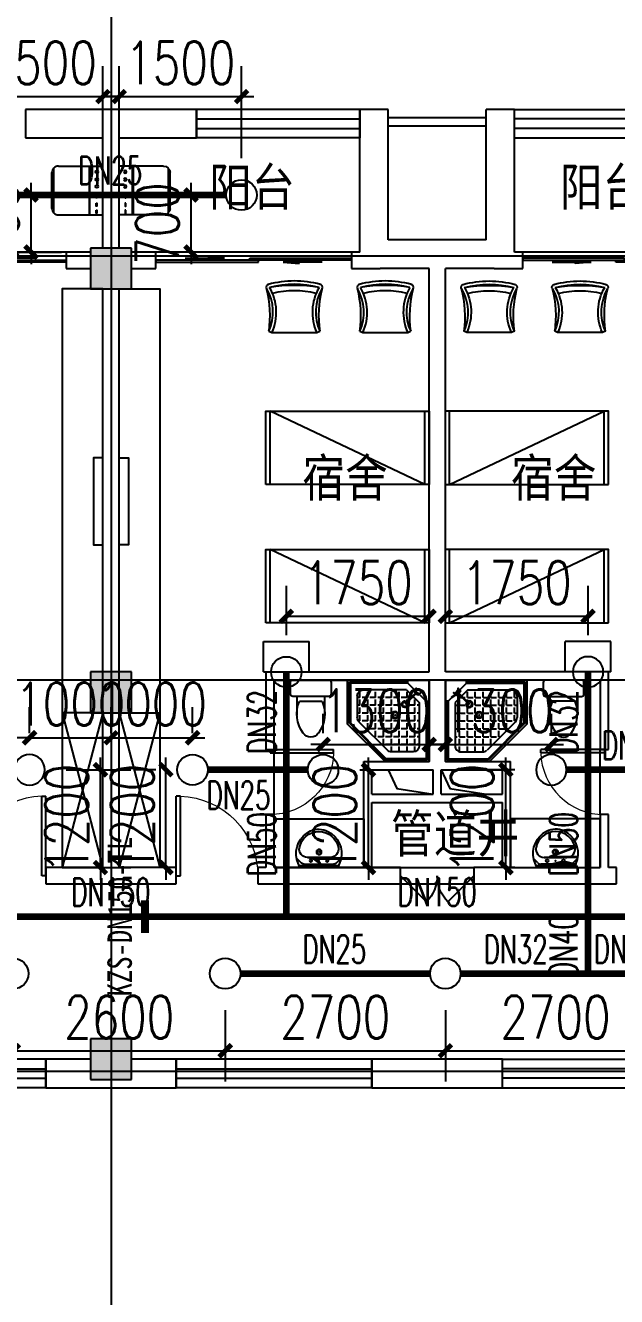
# Model space of a CAD drawing. Extents: x 0 to 2838408, y -923048 to 203859.
# Drawn here: x 2704213 to 2711463, y -623303 to -607711 of the extents above; entities that cross this region are included whole.
import ezdxf
from ezdxf.enums import TextEntityAlignment as Align

# ---------------------------------------------------------------- set-up
doc = ezdxf.new("R2010")
doc.units = 0
doc.header["$LTSCALE"] = 1000
for name, color, linetype in [('A-Fixt', 81, 'Continuous'), ('CLAYER', 7, 'Continuous'), ('COLUMN', 9, 'Continuous'), ('DIM_喷淋', 3, 'Continuous'), ('DOOR_FIRE', 4, 'Continuous'), ('DOTE', 8, 'Continuous'), ('E2-栏杆', 92, 'Continuous'), ('EQUIP_喷头', 7, 'Continuous'), ('PIPE-喷淋', 6, 'Continuous'), ('PUB_HATCH', 8, 'Continuous'), ('PUB_TEXT', 7, 'Continuous'), ('TEXT_喷淋', 7, 'Continuous'), ('TWT_DIM', 3, 'Continuous'), ('WALL', 9, 'Continuous'), ('WINDOW', 4, 'Continuous'), ('XREF', 8, 'Continuous'), ('抗震支吊架', 2, 'Continuous'), ('洁具', 213, 'Continuous'), ('配景', 3, 'Continuous')]:
    doc.layers.add(name, color=color, linetype=linetype)
doc.styles.add('_TCH_DIM_T3', font='SIMPLEX', dxfattribs={"width": 0.75, "bigfont": 'HZTXT'})
doc.styles.add('_TWT_PIPEDN', font='SIMPLEX', dxfattribs={"width": 0.8, "height": 2.3, "bigfont": 'HZTXT'})
doc.styles.add('kzcad', font='', dxfattribs={"width": 0.8})
doc.styles.get("Standard").update_dxf_attribs({"font": 'geniso.shx', "bigfont": 'hztxt.shx'})
doc.styles.get('kzcad').set_extended_font_data('SimSun')
doc.dimstyles.new('_TWT_ARCH&&150', dxfattribs={"dimtxt": 525, "dimasz": 150, "dimexe": 375, "dimexo": 450, "dimgap": 150, "dimtad": 1, "dimdec": 0, "dimzin": 0, "dimdsep": 46, "dimtxsty": '_TCH_DIM_T3', "dimblk": 'ARCHTICK', "dimcen": 0.09, "dimclrt": 7, "dimazin": 2, "dimtfac": 1, "dimtdec": 0, "dimtix": 1, "dimtmove": 2, "dimatfit": 3, "dimfxl": 1, "dimtolj": 1, "dimtzin": 0, "dimarcsym": 0})

# ---------------------------------------------------------------- blocks, each defined once
blk = doc.blocks.new('1F平面-CAD导入_dwg_Drawing4_t3_dwg_$plan$00001613-474159-1F-927810-1F')
at = {"layer": '洁具'}
for p, q in [((-200, 170), (-430, 170)), ((-30, 250), (-170, 250)), ((-260, -140), (-260, 140)), ((-200, -170), (-200, -220)), ((-170, -250), (-30, -250))]:
    blk.add_line(p, q, dxfattribs=at)
for points in [[(-200, 220), (-200, 170), (-200, -170), (-430, -170)], [(0, -220), (0, 220)]]:
    blk.add_lwpolyline(points, dxfattribs=at)
for centre, radius, start, end in [((-413, -227), 398, 67.4505, 126.6381), ((-170, 220), 30, 90, 180), ((-30, 220), 30, 0, 90), ((-590, 0), 110, 123.4509, 236.5491), ((-413, 227), 398, 233.3619, 292.5495), ((-170, -220), 30, 180, 270), ((-30, -220), 30, 270, 0)]:
    blk.add_arc(centre, radius, start, end, dxfattribs=at)
blk = doc.blocks.new('$lvtry$00000169')
at = {"color": 0}
for p, q in [((259, -36), (259, 0)), ((259, -36), (36, -259)), ((276, -120), (120, -276)), ((144, -151), (291, -298)), ((151, -144), (298, -291)), ((259, -24), (976, -24)), ((259, -36), (964, -36)), ((270, -213), (270, -143)), ((276, -120), (808, -120)), ((366, -213), (366, -143)), ((462, -213), (462, -143)), ((558, -213), (558, -143)), ((655, -213), (655, -143)), ((751, -213), (751, -143)), ((847, -213), (847, -143)), ((964, -36), (976, -24)), ((964, -36), (964, -525)), ((976, -24), (976, -530)), ((36, -259), (0, -259)), ((24, -259), (24, -976)), ((36, -259), (36, -964)), ((120, -276), (120, -808)), ((120, -309), (147, -309)), ((173, -309), (173, -239)), ((173, -309), (243, -309)), ((183, -213), (205, -213)), ((220, -213), (243, -213)), ((270, -213), (340, -213)), ((270, -263), (270, -239)), ((334, -309), (340, -309)), ((366, -213), (436, -213)), ((366, -309), (366, -239)), ((366, -309), (436, -309)), ((462, -213), (532, -213)), ((462, -309), (462, -239)), ((462, -309), (532, -309)), ((558, -213), (628, -213)), ((558, -309), (558, -239)), ((558, -309), (628, -309)), ((655, -213), (725, -213)), ((655, -309), (655, -239)), ((655, -309), (725, -309)), ((751, -213), (821, -213)), ((751, -309), (751, -239)), ((751, -309), (821, -309)), ((847, -213), (880, -213)), ((847, -309), (847, -239)), ((847, -309), (880, -309)), ((880, -192), (880, -460)), ((120, -405), (147, -405)), ((173, -405), (173, -335)), ((173, -405), (243, -405)), ((173, -501), (173, -431)), ((270, -405), (270, -335)), ((270, -405), (340, -405)), ((270, -501), (270, -431)), ((366, -405), (366, -335)), ((366, -405), (379, -405)), ((366, -501), (366, -431)), ((462, -405), (462, -335)), ((462, -405), (532, -405)), ((462, -501), (462, -431)), ((558, -405), (558, -335)), ((558, -405), (628, -405)), ((558, -501), (558, -431)), ((655, -405), (655, -335)), ((655, -405), (725, -405)), ((655, -501), (655, -431)), ((751, -405), (751, -335)), ((751, -405), (821, -405)), ((751, -501), (751, -431)), ((847, -405), (847, -335)), ((847, -405), (880, -405)), ((847, -501), (847, -431)), ((120, -501), (147, -501)), ((120, -598), (147, -598)), ((173, -501), (243, -501)), ((173, -598), (173, -528)), ((173, -598), (243, -598)), ((270, -501), (340, -501)), ((270, -598), (270, -528)), ((270, -598), (340, -598)), ((366, -501), (436, -501)), ((366, -598), (366, -528)), ((366, -598), (436, -598)), ((462, -501), (532, -501)), ((462, -598), (462, -528)), ((462, -598), (532, -598)), ((859, -511), (511, -859)), ((964, -525), (525, -964)), ((976, -530), (530, -976)), ((558, -501), (628, -501)), ((558, -598), (558, -528)), ((558, -598), (628, -598)), ((655, -501), (725, -501)), ((655, -598), (655, -528)), ((655, -598), (725, -598)), ((751, -501), (821, -501)), ((751, -598), (751, -528)), ((751, -598), (773, -598)), ((847, -501), (867, -501)), ((964, -525), (976, -530)), ((120, -694), (147, -694)), ((173, -694), (173, -624)), ((173, -694), (243, -694)), ((173, -790), (173, -720)), ((270, -694), (270, -624)), ((270, -694), (340, -694)), ((270, -790), (270, -720)), ((366, -694), (366, -624)), ((366, -694), (436, -694)), ((366, -790), (366, -720)), ((462, -694), (462, -624)), ((462, -694), (532, -694)), ((462, -790), (462, -720)), ((558, -694), (558, -624)), ((558, -694), (628, -694)), ((558, -790), (558, -720)), ((655, -694), (655, -624)), ((655, -694), (676, -694)), ((120, -790), (147, -790)), ((173, -790), (243, -790)), ((173, -878), (173, -816)), ((192, -880), (460, -880)), ((270, -790), (340, -790)), ((270, -880), (270, -816)), ((366, -790), (436, -790)), ((366, -880), (366, -816)), ((462, -790), (532, -790)), ((462, -880), (462, -816)), ((558, -790), (580, -790)), ((36, -964), (24, -976)), ((24, -976), (530, -976)), ((36, -964), (525, -964)), ((525, -964), (530, -976))]:
    blk.add_line(p, q, dxfattribs=at)
blk.add_lwpolyline([(0, 0), (0, -1000), (540, -1000), (1000, -540), (1000, 0)], close=True)
for points in [[(0, 0), (0, -1000)], [(0, 0), (1000, 0)], [(1000, 0), (1000, -540)], [(190, -136), (178, -148), (162, -132), (174, -121)], [(136, -190), (148, -178), (132, -162), (121, -174)], [(1000, -540), (540, -1000)], [(0, -1000), (540, -1000)]]:
    blk.add_lwpolyline(points, close=True, dxfattribs=at)
for radius in [43.8, 31.1]:
    blk.add_circle((416, -428), radius, dxfattribs=at)
for centre, radius, start, end in [((808, -192), 72, 0, 90), ((296, -296), 40.6, 142.583, 128.4197), ((296, -296), 28.6, 145.828, 125.6599), ((808, -460), 72, 315, 0), ((192, -808), 72, 180, 270), ((460, -808), 72, 270, 315)]:
    blk.add_arc(centre, radius, start, end, dxfattribs=at)
for p in [(103, -156, 0), (156, -102, 0), (416, -428, 0)]:
    blk.add_point(p, dxfattribs=at)
blk = doc.blocks.new('$lvtry$00000178')
at = {"color": 0}
for p, q in [((-238, 0), (238, 0)), ((-214, -36), (-272, -91)), ((-180, -23), (180, -23)), ((-142, -105), (140, -105)), ((140, -105), (-142, -105)), ((216, -37), (268, -91))]:
    blk.add_line(p, q, dxfattribs=at)
blk.add_lwpolyline([(-104, -430, 0.224698), (110, -425, 0.348046), (269, -79), (239, 0), (-241, 0), (-271, -79, 0.356844)], format="xyb", close=True, dxfattribs=at)
for centre, radius in [((-100, -65), 16.3), ((1, -172), 31.6), ((100, -65), 16.3)]:
    blk.add_circle(centre, radius, dxfattribs=at)
at = {"color": 0, "lineweight": 13}
blk.add_circle((1, -172), 23, dxfattribs=at)
at = {"color": 0}
for centre, radius, start, end in [((-142, -205), 100, 90, 190.5602), ((-180, -73), 50, 90, 133.181), ((140, -205), 100, 349.4398, 90), ((180, -73), 50, 44.5607, 90), ((-1, -179), 243, 190.5602, 349.4398)]:
    blk.add_arc(centre, radius, start, end, dxfattribs=at)
for p in [(0, -65), (1, -172)]:
    blk.add_point(p, dxfattribs=at)
blk = doc.blocks.new('A$C70365C93')
at = {"layer": '洁具'}
blk.add_lwpolyline([(-1900, 2300), (-1900, 1700), (-800, 1700), (-800, 2300)], close=True, dxfattribs=at)
blk.add_blockref('$lvtry$00000178', (-1350, 2280), dxfattribs=at)
at = {"layer": '洁具', "rotation": 180}
blk.add_blockref('$lvtry$00000169', (0, 0), dxfattribs=at)
at = {"layer": '洁具', "extrusion": (0, 0, -1), "xscale": -1, "zscale": -1, "rotation": 90}
blk.add_blockref('1F平面-CAD导入_dwg_Drawing4_t3_dwg_$plan$00001613-474159-1F-927810-1F', (1450, 0), dxfattribs=at)
blk = doc.blocks.new('单人床')
at = {"layer": 'A-Fixt'}
for p, q in [((47774, 13973), (48674, 13973)), ((47774, 12073), (48674, 13973)), ((47774, 12073), (48674, 12073))]:
    blk.add_line(p, q, dxfattribs=at)
blk.add_lwpolyline([(47774, 14023), (48674, 14023), (48674, 12023), (47774, 12023), (47774, 14023)], dxfattribs=at)
blk = doc.blocks.new('CH_AP01')
for p, q in [((-311, 17), (-275, 0)), ((-275, 0), (275, 0)), ((275, 0), (311, 17))]:
    blk.add_line(p, q)
for centre, radius, start, end in [((0, -579), 1213, 74.7104, 105.2896), ((-307, 555), 37.8, 100.1859, 202.8359), ((-1658, 202), 1360, 352.1659, 14.4283), ((-824, 250), 563, 335.5038, 31.0903), ((0, -579), 1173, 75.0287, 104.9713), ((0, -1278), 1857, 80.611, 99.389), ((-824, 250), 603, 335.5038, 30.2691), ((0, -579), 1093, 75.8767, 104.1233), ((824, 250), 603, 149.7309, 204.4962), ((824, 250), 563, 148.9097, 204.4962), ((1658, 202), 1360, 165.5717, 187.8341), ((307, 555), 37.8, 337.1641, 79.8141)]:
    blk.add_arc(centre, radius, start, end)
blk = doc.blocks.new('A$C61295E98')
at = {"color": 3}
for p, q in [((544, 598), (0, 598)), ((0, 598), (0, 0)), ((161, 598), (161, 0)), ((170, 0), (170, 598)), ((603, 572), (603, 26)), ((624, 518), (624, 80)), ((544, 0), (0, 0))]:
    blk.add_line(p, q, dxfattribs=at)
for points in [[(82, 540), (75, 540), (75, 577), (82, 577)], [(82, 453), (75, 453), (75, 490), (82, 490)], [(82, 353), (75, 353), (75, 389), (82, 389)]]:
    blk.add_lwpolyline(points, close=True, dxfattribs=at)
for centre in [(74, 250), (74, 164), (74, 71)]:
    blk.add_circle(centre, 15.7, dxfattribs=at)
for centre, start, end in [((544, 518), 360, 90), ((544, 80), 270, 0)]:
    blk.add_arc(centre, 80, start, end, dxfattribs=at)
blk = doc.blocks.new('宿舍')
at = {"layer": 'A-Fixt'}
for p, q in [((47854, 13802), (48354, 15702)), ((48354, 13802), (47854, 15702)), ((47854, 13802), (48354, 13802))]:
    blk.add_line(p, q, dxfattribs=at)
for points in [[(47854, 8602), (48354, 8602), (48354, 15702), (47854, 15702)], [(47854, 10676), (47970, 10676), (47970, 11743), (47854, 11743)]]:
    blk.add_lwpolyline(points, close=True, dxfattribs=at)
at = {"xscale": -1, "rotation": 90}
for p in [(63677, 60475), (63677, 58775)]:
    blk.add_blockref('单人床', p, dxfattribs=at)
at = {"layer": 'A-Fixt', "xscale": -1, "rotation": 180}
for p in [(50002, 9140), (51117, 9140)]:
    blk.add_blockref('CH_AP01', p, dxfattribs=at)
at = {"layer": '配景', "color": 252}
blk.add_blockref('A$C61295E98', (47854, 7097), dxfattribs=at)
blk = doc.blocks.new('$WINLIB2D$00000001')
at = {"color": 0}
for points in [[(-0.5, 0.5), (-0.5, -0.5)], [(-0.5, 0.5), (0.5, 0.5)], [(0.5, -0.5), (0.5, 0.5)], [(0.5, 0.1667), (-0.5, 0.1667)], [(0.5, -0.1667), (-0.5, -0.1667)], [(-0.5, -0.5), (0.5, -0.5)]]:
    blk.add_lwpolyline(points, dxfattribs=at)
blk = doc.blocks.new('$DorLib2D$00000131')
at = {"color": 0, "linetype": 'Continuous'}
for p, q in [((0.15, 0.125), (0.2319, 0.1973)), ((0.2319, 0.1973), (0.2319, 0.125)), ((-0.5, 0.125), (-0.5, 0)), ((0.0192, 0.125), (-0.5, 0.125)), ((0.0192, 0), (0.0192, 0.125)), ((0.35, 0.125), (0.15, 0.125)), ((-0.5, 0), (0.0192, 0)), ((-0.024, 0), (0.5, 0)), ((-0.024, -0.125), (-0.024, 0)), ((0.5, 0), (0.5, -0.125)), ((-0.35, -0.125), (-0.15, -0.125)), ((-0.2319, -0.1973), (-0.2319, -0.125)), ((-0.15, -0.125), (-0.2319, -0.1973)), ((0.5, -0.125), (-0.024, -0.125))]:
    blk.add_line(p, q, dxfattribs=at)
blk = doc.blocks.new('$DorLib2D$00000116')
at = {"color": 0}
for p, q in [((-0.5, 0), (-0.146, 0.354)), ((0.5, 0), (0.146, 0.354))]:
    blk.add_line(p, q, dxfattribs=at)
for centre, start, end in [((-0.5, 0), 0, 45), ((0.5, 0), 135, 180)]:
    blk.add_arc(centre, 0.5, start, end, dxfattribs=at)
blk = doc.blocks.new('$DorLib2D$00000001')
for p, q in [((0.45, 0.975), (0.5, 0.975)), ((0.45, 0), (0.45, 0.975)), ((0.5, 0), (0.5, 0.975)), ((0.5, 0), (0.45, 0))]:
    blk.add_line(p, q)
at = {"lineweight": 13}
blk.add_arc((0.475, 0), 0.975, 91.4693, 180, dxfattribs=at)
blk = doc.blocks.new('4F1')
at = {"layer": 'PUB_HATCH'}
for points in [[(2369466.7, -610441.3), (2368966.7, -610441.3), (2368966.7, -610941.3), (2369466.7, -610941.3)], [(2369466.7, -615641.3), (2368966.7, -615641.3), (2368966.7, -616141.3), (2369466.7, -616141.3)], [(2369466.7, -620141.3), (2368966.7, -620141.3), (2368966.7, -620641.3), (2369466.7, -620641.3)]]:
    blk.add_hatch(color=256, dxfattribs=at).paths.add_polyline_path(points)
for points in [[(2372616.7, -616841.3), (2372720.3, -617071.5), (2373166.7, -617141.3)], [(2373266.7, -616841.3), (2373370.3, -617071.5), (2373816.7, -617141.3)]]:
    blk.add_lwpolyline(points)
at = {"layer": 'COLUMN'}
for p, q in [((2369466.7, -610441.3), (2368966.7, -610441.3)), ((2368966.7, -610441.3), (2368966.7, -610941.3)), ((2369466.7, -610941.3), (2369466.7, -610441.3)), ((2368966.7, -610941.3), (2369466.7, -610941.3)), ((2369466.7, -615641.3), (2368966.7, -615641.3)), ((2368966.7, -615641.3), (2368966.7, -616141.3)), ((2369466.7, -616141.3), (2369466.7, -615641.3)), ((2368966.7, -616141.3), (2369466.7, -616141.3)), ((2369466.7, -620141.3), (2368966.7, -620141.3)), ((2368966.7, -620141.3), (2368966.7, -620641.3)), ((2369466.7, -620641.3), (2369466.7, -620141.3)), ((2368966.7, -620641.3), (2369466.7, -620641.3))]:
    blk.add_line(p, q, dxfattribs=at)
at = {"layer": 'DOOR_FIRE'}
for p, q in [((2372766.7, -618041.3), (2373666.7, -618041.3)), ((2372766.7, -618241.3), (2373666.7, -618241.3))]:
    blk.add_line(p, q, dxfattribs=at)
at = {"layer": 'DOTE'}
for p, q in [((2369216.7, -606941.3), (2369216.7, -690141.3)), ((2453916.7, -610541.3), (2343216.7, -610541.3)), ((2453916.7, -610541.3), (2343216.7, -610541.3)), ((2453916.7, -615741.3), (2343216.7, -615741.3)), ((2453916.7, -620541.3), (2343216.7, -620541.3))]:
    blk.add_line(p, q, dxfattribs=at)
at = {"layer": 'E2-栏杆'}
for points in [[(2372616.7, -608841.3), (2373816.7, -608841.3)], [(2372616.7, -608941.3), (2373816.7, -608941.3)]]:
    blk.add_lwpolyline(points, dxfattribs=at)
at = {"layer": 'WALL'}
for p, q in [((2369216.7, -608741.3), (2368166.7, -608741.3)), ((2368166.7, -608741.3), (2368166.7, -609091.3)), ((2370266.7, -608741.3), (2369216.7, -608741.3)), ((2370266.7, -609091.3), (2370266.7, -608741.3)), ((2372616.7, -608741.3), (2372266.7, -608741.3)), ((2372266.7, -608741.3), (2372266.7, -609091.3)), ((2372616.7, -610341.3), (2372616.7, -608741.3)), ((2374166.7, -608741.3), (2373816.7, -608741.3)), ((2373816.7, -610341.3), (2373816.7, -608741.3)), ((2374166.7, -609091.3), (2374166.7, -608741.3)), ((2368166.7, -609091.3), (2369116.7, -609091.3)), ((2369116.7, -610441.3), (2369116.7, -609091.3)), ((2369316.7, -609091.3), (2370266.7, -609091.3)), ((2369316.7, -610441.3), (2369316.7, -609091.3)), ((2372266.7, -610491.3), (2372266.7, -609091.3)), ((2374166.7, -610491.3), (2374166.7, -609091.3)), ((2373216.7, -610341.3), (2372616.7, -610341.3)), ((2373816.7, -610341.3), (2373216.7, -610341.3)), ((2368966.7, -610491.3), (2368666.7, -610491.3)), ((2368666.7, -610491.3), (2368666.7, -610691.3)), ((2369766.7, -610491.3), (2369466.7, -610491.3)), ((2369766.7, -610691.3), (2369766.7, -610491.3)), ((2372266.7, -610491.3), (2372166.7, -610491.3)), ((2372166.7, -610491.3), (2372166.7, -610691.3)), ((2374266.7, -610491.3), (2374166.7, -610491.3)), ((2374266.7, -610691.3), (2374266.7, -610491.3)), ((2368666.7, -610691.3), (2368966.7, -610691.3)), ((2369466.7, -610691.3), (2369766.7, -610691.3)), ((2372166.7, -610691.3), (2372516.7, -610691.3)), ((2373116.7, -610691.3), (2372516.7, -610691.3)), ((2373116.7, -615641.3), (2373116.7, -610691.3)), ((2373916.7, -610691.3), (2373316.7, -610691.3)), ((2373316.7, -615641.3), (2373316.7, -610691.3)), ((2373916.7, -610691.3), (2374266.7, -610691.3)), ((2369116.7, -615641.3), (2369116.7, -610941.3)), ((2369316.7, -615641.3), (2369316.7, -610941.3)), ((2371116.7, -615641.3), (2373116.7, -615641.3)), ((2371116.7, -615641.3), (2371116.7, -616591.3)), ((2375316.7, -615641.3), (2373316.7, -615641.3)), ((2375316.7, -616591.3), (2375316.7, -615641.3)), ((2371216.7, -615741.3), (2373116.7, -615741.3)), ((2371216.7, -616591.3), (2371216.7, -615741.3)), ((2373116.7, -616741.3), (2373116.7, -615741.3)), ((2373316.7, -616741.3), (2373316.7, -615741.3)), ((2375216.7, -615741.3), (2373316.7, -615741.3)), ((2375216.7, -615741.3), (2375216.7, -616591.3)), ((2369116.7, -618041.3), (2369116.7, -616141.3)), ((2369316.7, -618041.3), (2369316.7, -616141.3)), ((2371116.7, -616591.3), (2371216.7, -616591.3)), ((2375216.7, -616591.3), (2375316.7, -616591.3)), ((2372316.7, -616741.3), (2373116.7, -616741.3)), ((2372316.7, -617241.3), (2372316.7, -616741.3)), ((2373316.7, -616741.3), (2374116.7, -616741.3)), ((2374116.7, -617241.3), (2374116.7, -616741.3)), ((2372416.7, -616841.3), (2373166.7, -616841.3)), ((2372416.7, -617141.3), (2372416.7, -616841.3)), ((2373166.7, -617141.3), (2373166.7, -616841.3)), ((2373266.7, -616841.3), (2374016.7, -616841.3)), ((2373266.7, -617141.3), (2373266.7, -616841.3)), ((2374016.7, -617141.3), (2374016.7, -616841.3)), ((2372316.7, -618041.3), (2372316.7, -617241.3)), ((2372416.7, -617141.3), (2373166.7, -617141.3)), ((2372416.7, -617241.3), (2373216.7, -617241.3)), ((2372416.7, -618041.3), (2372416.7, -617241.3)), ((2373216.7, -617241.3), (2374016.7, -617241.3)), ((2373266.7, -617141.3), (2374016.7, -617141.3)), ((2374016.7, -618041.3), (2374016.7, -617241.3)), ((2374116.7, -618041.3), (2374116.7, -617241.3)), ((2371216.7, -617391.3), (2371116.7, -617391.3)), ((2371116.7, -617391.3), (2371116.7, -618041.3)), ((2371216.7, -618041.3), (2371216.7, -617391.3)), ((2375316.7, -617391.3), (2375216.7, -617391.3)), ((2375216.7, -617391.3), (2375216.7, -618041.3)), ((2375316.7, -618041.3), (2375316.7, -617391.3)), ((2369116.7, -618041.3), (2368416.7, -618041.3)), ((2368416.7, -618041.3), (2368416.7, -618241.3)), ((2370016.7, -618041.3), (2369316.7, -618041.3)), ((2370016.7, -618241.3), (2370016.7, -618041.3)), ((2371116.7, -618041.3), (2371016.7, -618041.3)), ((2371016.7, -618041.3), (2371016.7, -618241.3)), ((2371216.7, -618041.3), (2372316.7, -618041.3)), ((2372766.7, -618041.3), (2372416.7, -618041.3)), ((2372766.7, -618241.3), (2372766.7, -618041.3)), ((2374016.7, -618041.3), (2373666.7, -618041.3)), ((2373666.7, -618041.3), (2373666.7, -618241.3)), ((2374116.7, -618041.3), (2375216.7, -618041.3)), ((2375416.7, -618041.3), (2375316.7, -618041.3)), ((2375416.7, -618241.3), (2375416.7, -618041.3)), ((2368416.7, -618241.3), (2369216.7, -618241.3)), ((2369216.7, -618241.3), (2370016.7, -618241.3)), ((2371016.7, -618241.3), (2371116.7, -618241.3)), ((2371116.7, -618241.3), (2372316.7, -618241.3)), ((2372316.7, -618241.3), (2372766.7, -618241.3)), ((2373666.7, -618241.3), (2374116.7, -618241.3)), ((2374116.7, -618241.3), (2375316.7, -618241.3)), ((2375316.7, -618241.3), (2375416.7, -618241.3)), ((2368966.7, -620391.3), (2368416.7, -620391.3)), ((2368416.7, -620391.3), (2368416.7, -620741.3)), ((2370016.7, -620391.3), (2369466.7, -620391.3)), ((2370016.7, -620741.3), (2370016.7, -620391.3)), ((2374016.7, -620391.3), (2372416.7, -620391.3)), ((2372416.7, -620391.3), (2372416.7, -620741.3)), ((2374016.7, -620741.3), (2374016.7, -620391.3)), ((2368416.7, -620741.3), (2369216.7, -620741.3)), ((2369216.7, -620741.3), (2370016.7, -620741.3)), ((2372416.7, -620741.3), (2374016.7, -620741.3))]:
    blk.add_line(p, q, dxfattribs=at)
at = {"layer": 'WINDOW'}
for p, q in [((2368666.7, -610491.3), (2366266.7, -610491.3)), ((2372166.7, -610491.3), (2369766.7, -610491.3)), ((2376666.7, -610491.3), (2374266.7, -610491.3)), ((2371216.7, -617391.3), (2371216.7, -616591.3)), ((2375216.7, -617391.3), (2375216.7, -616591.3))]:
    blk.add_line(p, q, dxfattribs=at)
at = {"rotation": 180}
for name, p in [('宿舍', (2416970.6, -602339.6)), ('宿舍', (2424970.6, -602339.6)), ('A$C70365C93', (2373316.7, -615741.3))]:
    blk.add_blockref(name, p, dxfattribs=at)
at = {"xscale": -1, "rotation": 180}
for name, p in [('宿舍', (2321462.9, -602339.6)), ('A$C70365C93', (2373116.7, -615741.3))]:
    blk.add_blockref(name, p, dxfattribs=at)
at = {"layer": 'DOOR_FIRE', "xscale": 900, "yscale": -900, "zscale": 200}
blk.add_blockref('$DorLib2D$00000116', (2373216.7, -618141.3), dxfattribs=at)
at = {"layer": 'WINDOW'}
for name, p, xscale, yscale, zscale, rotation in [('$WINLIB2D$00000001', (2371266.7, -608916.3), 2000, 350, 2000, 180.000000000002), ('$WINLIB2D$00000001', (2375166.7, -608916.3), -2000, 350, -2000, 180), ('$DorLib2D$00000131', (2367466.7, -610591.3), -2400, -200, -2400, 180), ('$DorLib2D$00000131', (2370966.7, -610591.3), 2400, -200, 2400, 180), ('$DorLib2D$00000131', (2375466.7, -610591.3), -2400, -200, -2400, 180), ('$DorLib2D$00000001', (2371166.7, -616991.3), 800, -800, 800, 90), ('$DorLib2D$00000001', (2375266.7, -616991.3), 800, 800, 800, 90), ('$WINLIB2D$00000001', (2367216.7, -620566.3), -2400, -350, -2400, 359.999999999981), ('$WINLIB2D$00000001', (2371216.7, -620566.3), -2400, -350, -2400, 359.999999999962)]:
    blk.add_blockref(name, p, dxfattribs=dict(at, xscale=xscale, yscale=yscale, zscale=zscale, rotation=rotation))
for name, p, xscale, yscale, zscale in [('$DorLib2D$00000001', (2367916.7, -618141.3), 1000, 1000, 1000), ('$DorLib2D$00000001', (2370516.7, -618141.3), -1000, 1000, -1000), ('$WINLIB2D$00000001', (2375216.7, -620566.3), 2400, -350, 2400)]:
    blk.add_blockref(name, p, dxfattribs=dict(at, xscale=xscale, yscale=yscale, zscale=zscale))
at = {"layer": 'CLAYER'}
blk.add_text('管道井', height=525, dxfattribs=at).set_placement((2372649.1, -617904.3))
at = {"layer": 'PUB_TEXT'}
for s, p in [('阳台', (2370420, -609973.2)), ('阳台', (2374720.7, -609973.2)), ('宿舍', (2371562.1, -613541)), ('宿舍', (2374120.8, -613541))]:
    blk.add_text(s, height=525, dxfattribs=at).set_placement(p)
blk = doc.blocks.new('_ArchTick')
at = {"color": 0, "linetype": 'ByBlock', "const_width": 0.4}
blk.add_lwpolyline([(-0.5, -0.5), (0.5, 0.5)], dxfattribs=at)
blk = doc.blocks.new('*D2908')
at = {"layer": 'Defpoints', "color": 0, "linetype": 'ByBlock', "transparency": 16777216}
for p in [(2706863, -608584), (2705363, -609791), (2706863, -609791)]:
    blk.add_point(p, dxfattribs=at)
at = {"layer": 'TWT_DIM', "color": 0, "linetype": 'ByBlock', "lineweight": -2, "transparency": 16777216}
for p, q in [((2705363, -609341), (2705363, -608209)), ((2706863, -609341), (2706863, -608209)), ((2705363, -608584), (2705213, -608584)), ((2705363, -608584), (2706863, -608584)), ((2706863, -608584), (2707013, -608584))]:
    blk.add_line(p, q, dxfattribs=at)
at = {"layer": 'TWT_DIM', "color": 0, "linetype": 'ByBlock', "lineweight": -2, "transparency": 16777216, "xscale": 150, "yscale": 150, "zscale": 150}
blk.add_blockref('_ArchTick', (2705363, -608584), dxfattribs=at)
at = {"layer": 'TWT_DIM', "color": 0, "linetype": 'ByBlock', "lineweight": -2, "transparency": 16777216, "xscale": 150, "yscale": 150, "zscale": 150, "rotation": 180}
blk.add_blockref('_ArchTick', (2706863, -608584), dxfattribs=at)
at = {"layer": 'TWT_DIM', "color": 7, "linetype": 'ByBlock', "transparency": 16777216, "insert": (2706113, -608171), "char_height": 525, "attachment_point": 5, "style": '_TCH_DIM_T3'}
blk.add_mtext('\\A1;1500', dxfattribs=at)
blk = doc.blocks.new('*D2909')
at = {"layer": 'Defpoints', "color": 0, "linetype": 'ByBlock', "transparency": 16777216}
for p in [(2706244, -609791), (2706863, -609791), (2706863, -610491)]:
    blk.add_point(p, dxfattribs=at)
at = {"layer": 'TWT_DIM', "color": 0, "linetype": 'ByBlock', "lineweight": -2, "transparency": 16777216}
for p, q in [((2706413, -609791), (2705869, -609791)), ((2706244, -609791), (2706244, -609641)), ((2706244, -610491), (2706244, -609791)), ((2706413, -610491), (2705869, -610491)), ((2706244, -610491), (2706244, -610641))]:
    blk.add_line(p, q, dxfattribs=at)
at = {"layer": 'TWT_DIM', "color": 0, "linetype": 'ByBlock', "lineweight": -2, "transparency": 16777216, "xscale": 150, "yscale": 150, "zscale": 150}
for p, rotation in [((2706244, -609791), 270), ((2706244, -610491), 90)]:
    blk.add_blockref('_ArchTick', p, dxfattribs=dict(at, rotation=rotation))
at = {"layer": 'TWT_DIM', "color": 7, "linetype": 'ByBlock', "transparency": 16777216, "insert": (2705831, -610141), "char_height": 525, "attachment_point": 5, "rotation": 90, "style": '_TCH_DIM_T3'}
blk.add_mtext('\\A1;700', dxfattribs=at)
blk = doc.blocks.new('*D2916')
at = {"layer": 'Defpoints', "color": 0, "linetype": 'ByBlock', "transparency": 16777216}
for p in [(2710663, -616531), (2709363, -616841), (2710663, -616841)]:
    blk.add_point(p, dxfattribs=at)
at = {"layer": 'TWT_DIM', "color": 0, "linetype": 'ByBlock', "lineweight": -2, "transparency": 16777216}
for p, q in [((2709363, -616391), (2709363, -616156)), ((2710663, -616391), (2710663, -616156)), ((2709363, -616531), (2709213, -616531)), ((2709363, -616531), (2710663, -616531)), ((2710663, -616531), (2710813, -616531))]:
    blk.add_line(p, q, dxfattribs=at)
at = {"layer": 'TWT_DIM', "color": 0, "linetype": 'ByBlock', "lineweight": -2, "transparency": 16777216, "xscale": 150, "yscale": 150, "zscale": 150}
blk.add_blockref('_ArchTick', (2709363, -616531), dxfattribs=at)
at = {"layer": 'TWT_DIM', "color": 0, "linetype": 'ByBlock', "lineweight": -2, "transparency": 16777216, "xscale": 150, "yscale": 150, "zscale": 150, "rotation": 180}
blk.add_blockref('_ArchTick', (2710663, -616531), dxfattribs=at)
at = {"layer": 'TWT_DIM', "color": 7, "linetype": 'ByBlock', "transparency": 16777216, "insert": (2710013, -616119), "char_height": 525, "attachment_point": 5, "style": '_TCH_DIM_T3'}
blk.add_mtext('\\A1;1300', dxfattribs=at)
blk = doc.blocks.new('*D2917')
at = {"layer": 'Defpoints', "color": 0, "linetype": 'ByBlock', "transparency": 16777216}
for p in [(2709163, -616531), (2707863, -616841), (2709163, -616841)]:
    blk.add_point(p, dxfattribs=at)
at = {"layer": 'TWT_DIM', "color": 0, "linetype": 'ByBlock', "lineweight": -2, "transparency": 16777216}
for p, q in [((2707863, -616391), (2707863, -616156)), ((2709163, -616391), (2709163, -616156)), ((2707863, -616531), (2707713, -616531)), ((2707863, -616531), (2709163, -616531)), ((2709163, -616531), (2709313, -616531))]:
    blk.add_line(p, q, dxfattribs=at)
at = {"layer": 'TWT_DIM', "color": 0, "linetype": 'ByBlock', "lineweight": -2, "transparency": 16777216, "xscale": 150, "yscale": 150, "zscale": 150}
blk.add_blockref('_ArchTick', (2707863, -616531), dxfattribs=at)
at = {"layer": 'TWT_DIM', "color": 0, "linetype": 'ByBlock', "lineweight": -2, "transparency": 16777216, "xscale": 150, "yscale": 150, "zscale": 150, "rotation": 180}
blk.add_blockref('_ArchTick', (2709163, -616531), dxfattribs=at)
at = {"layer": 'TWT_DIM', "color": 7, "linetype": 'ByBlock', "transparency": 16777216, "insert": (2708513, -616119), "char_height": 525, "attachment_point": 5, "style": '_TCH_DIM_T3'}
blk.add_mtext('\\A1;1300', dxfattribs=at)
blk = doc.blocks.new('*D2945')
at = {"layer": 'Defpoints', "color": 0, "linetype": 'ByBlock', "transparency": 16777216}
for p in [(2711113, -614959), (2709363, -615641), (2711113, -615641)]:
    blk.add_point(p, dxfattribs=at)
at = {"layer": 'TWT_DIM', "color": 0, "linetype": 'ByBlock', "lineweight": -2, "transparency": 16777216}
for p, q in [((2709363, -615191), (2709363, -614584)), ((2711113, -615191), (2711113, -614584)), ((2709363, -614959), (2711113, -614959))]:
    blk.add_line(p, q, dxfattribs=at)
at = {"layer": 'TWT_DIM', "color": 0, "linetype": 'ByBlock', "lineweight": -2, "transparency": 16777216, "xscale": 150, "yscale": 150, "zscale": 150, "rotation": 180}
blk.add_blockref('_ArchTick', (2709363, -614959), dxfattribs=at)
at = {"layer": 'TWT_DIM', "color": 0, "linetype": 'ByBlock', "lineweight": -2, "transparency": 16777216, "xscale": 150, "yscale": 150, "zscale": 150}
blk.add_blockref('_ArchTick', (2711113, -614959), dxfattribs=at)
at = {"layer": 'TWT_DIM', "color": 7, "linetype": 'ByBlock', "transparency": 16777216, "insert": (2710238, -614546), "char_height": 525, "attachment_point": 5, "style": '_TCH_DIM_T3'}
blk.add_mtext('\\A1;1750', dxfattribs=at)
blk = doc.blocks.new('*D2947')
at = {"layer": 'Defpoints', "color": 0, "linetype": 'ByBlock', "transparency": 16777216}
for p in [(2710105, -616841), (2710663, -616841), (2710663, -618041)]:
    blk.add_point(p, dxfattribs=at)
at = {"layer": 'TWT_DIM', "color": 0, "linetype": 'ByBlock', "lineweight": -2, "transparency": 16777216}
for p, q in [((2710105, -616841), (2710105, -616691)), ((2710213, -616841), (2709730, -616841)), ((2710105, -618041), (2710105, -616841)), ((2710213, -618041), (2709730, -618041)), ((2710105, -618041), (2710105, -618191))]:
    blk.add_line(p, q, dxfattribs=at)
at = {"layer": 'TWT_DIM', "color": 0, "linetype": 'ByBlock', "lineweight": -2, "transparency": 16777216, "xscale": 150, "yscale": 150, "zscale": 150}
for p, rotation in [((2710105, -616841), 270), ((2710105, -618041), 90)]:
    blk.add_blockref('_ArchTick', p, dxfattribs=dict(at, rotation=rotation))
at = {"layer": 'TWT_DIM', "color": 7, "linetype": 'ByBlock', "transparency": 16777216, "insert": (2709692, -617441), "char_height": 525, "attachment_point": 5, "rotation": 90, "style": '_TCH_DIM_T3'}
blk.add_mtext('\\A1;1200', dxfattribs=at)
blk = doc.blocks.new('*D2949')
at = {"layer": 'Defpoints', "color": 0, "linetype": 'ByBlock', "transparency": 16777216}
for p in [(2709163, -614959), (2707413, -615641), (2709163, -615641)]:
    blk.add_point(p, dxfattribs=at)
at = {"layer": 'TWT_DIM', "color": 0, "linetype": 'ByBlock', "lineweight": -2, "transparency": 16777216}
for p, q in [((2707413, -615191), (2707413, -614584)), ((2709163, -615191), (2709163, -614584)), ((2707413, -614959), (2709163, -614959))]:
    blk.add_line(p, q, dxfattribs=at)
at = {"layer": 'TWT_DIM', "color": 0, "linetype": 'ByBlock', "lineweight": -2, "transparency": 16777216, "xscale": 150, "yscale": 150, "zscale": 150, "rotation": 180}
blk.add_blockref('_ArchTick', (2707413, -614959), dxfattribs=at)
at = {"layer": 'TWT_DIM', "color": 0, "linetype": 'ByBlock', "lineweight": -2, "transparency": 16777216, "xscale": 150, "yscale": 150, "zscale": 150}
blk.add_blockref('_ArchTick', (2709163, -614959), dxfattribs=at)
at = {"layer": 'TWT_DIM', "color": 7, "linetype": 'ByBlock', "transparency": 16777216, "insert": (2708288, -614546), "char_height": 525, "attachment_point": 5, "style": '_TCH_DIM_T3'}
blk.add_mtext('\\A1;1750', dxfattribs=at)
blk = doc.blocks.new('*D2950')
at = {"layer": 'Defpoints', "color": 0, "linetype": 'ByBlock', "transparency": 16777216}
for p in [(2706263, -616448), (2705263, -616841), (2706263, -616841)]:
    blk.add_point(p, dxfattribs=at)
at = {"layer": 'TWT_DIM', "color": 0, "linetype": 'ByBlock', "lineweight": -2, "transparency": 16777216}
for p, q in [((2705263, -616391), (2705263, -616073)), ((2706263, -616391), (2706263, -616073)), ((2705263, -616448), (2705113, -616448)), ((2705263, -616448), (2706263, -616448)), ((2706263, -616448), (2706413, -616448))]:
    blk.add_line(p, q, dxfattribs=at)
at = {"layer": 'TWT_DIM', "color": 0, "linetype": 'ByBlock', "lineweight": -2, "transparency": 16777216, "xscale": 150, "yscale": 150, "zscale": 150}
blk.add_blockref('_ArchTick', (2705263, -616448), dxfattribs=at)
at = {"layer": 'TWT_DIM', "color": 0, "linetype": 'ByBlock', "lineweight": -2, "transparency": 16777216, "xscale": 150, "yscale": 150, "zscale": 150, "rotation": 180}
blk.add_blockref('_ArchTick', (2706263, -616448), dxfattribs=at)
at = {"layer": 'TWT_DIM', "color": 7, "linetype": 'ByBlock', "transparency": 16777216, "insert": (2705763, -616035), "char_height": 525, "attachment_point": 5, "style": '_TCH_DIM_T3'}
blk.add_mtext('\\A1;1000', dxfattribs=at)
blk = doc.blocks.new('*D2951')
at = {"layer": 'Defpoints', "color": 0, "linetype": 'ByBlock', "transparency": 16777216}
for p in [(2707863, -616841), (2708420, -616841), (2707863, -618041)]:
    blk.add_point(p, dxfattribs=at)
at = {"layer": 'TWT_DIM', "color": 0, "linetype": 'ByBlock', "lineweight": -2, "transparency": 16777216}
for p, q in [((2708420, -616841), (2708420, -616691)), ((2708313, -616841), (2708795, -616841)), ((2708420, -618041), (2708420, -616841)), ((2708313, -618041), (2708795, -618041)), ((2708420, -618041), (2708420, -618191))]:
    blk.add_line(p, q, dxfattribs=at)
at = {"layer": 'TWT_DIM', "color": 0, "linetype": 'ByBlock', "lineweight": -2, "transparency": 16777216, "xscale": 150, "yscale": 150, "zscale": 150}
for p, rotation in [((2708420, -616841), 270), ((2708420, -618041), 90)]:
    blk.add_blockref('_ArchTick', p, dxfattribs=dict(at, rotation=rotation))
at = {"layer": 'TWT_DIM', "color": 7, "linetype": 'ByBlock', "transparency": 16777216, "insert": (2708008, -617441), "char_height": 525, "attachment_point": 5, "rotation": 90, "style": '_TCH_DIM_T3'}
blk.add_mtext('\\A1;1200', dxfattribs=at)
blk = doc.blocks.new('*D2952')
at = {"layer": 'Defpoints', "color": 0, "linetype": 'ByBlock', "transparency": 16777216}
for p in [(2705936, -616841), (2706263, -616841), (2706263, -618041)]:
    blk.add_point(p, dxfattribs=at)
at = {"layer": 'TWT_DIM', "color": 0, "linetype": 'ByBlock', "lineweight": -2, "transparency": 16777216}
for p, q in [((2705936, -616841), (2705936, -616691)), ((2705813, -616841), (2705561, -616841)), ((2705936, -618041), (2705936, -616841)), ((2705813, -618041), (2705561, -618041)), ((2705936, -618041), (2705936, -618191))]:
    blk.add_line(p, q, dxfattribs=at)
at = {"layer": 'TWT_DIM', "color": 0, "linetype": 'ByBlock', "lineweight": -2, "transparency": 16777216, "xscale": 150, "yscale": 150, "zscale": 150}
for p, rotation in [((2705936, -616841), 270), ((2705936, -618041), 90)]:
    blk.add_blockref('_ArchTick', p, dxfattribs=dict(at, rotation=rotation))
at = {"layer": 'TWT_DIM', "color": 7, "linetype": 'ByBlock', "transparency": 16777216, "insert": (2705524, -617441), "char_height": 525, "attachment_point": 5, "rotation": 90, "style": '_TCH_DIM_T3'}
blk.add_mtext('\\A1;1200', dxfattribs=at)
blk = doc.blocks.new('*D2953')
at = {"layer": 'Defpoints', "color": 0, "linetype": 'ByBlock', "transparency": 16777216}
for p in [(2705163, -608584), (2703663, -609791), (2705163, -609791)]:
    blk.add_point(p, dxfattribs=at)
at = {"layer": 'TWT_DIM', "color": 0, "linetype": 'ByBlock', "lineweight": -2, "transparency": 16777216}
for p, q in [((2703663, -609341), (2703663, -608209)), ((2705163, -609341), (2705163, -608209)), ((2703663, -608584), (2703513, -608584)), ((2703663, -608584), (2705163, -608584)), ((2705163, -608584), (2705313, -608584))]:
    blk.add_line(p, q, dxfattribs=at)
at = {"layer": 'TWT_DIM', "color": 0, "linetype": 'ByBlock', "lineweight": -2, "transparency": 16777216, "xscale": 150, "yscale": 150, "zscale": 150}
blk.add_blockref('_ArchTick', (2703663, -608584), dxfattribs=at)
at = {"layer": 'TWT_DIM', "color": 0, "linetype": 'ByBlock', "lineweight": -2, "transparency": 16777216, "xscale": 150, "yscale": 150, "zscale": 150, "rotation": 180}
blk.add_blockref('_ArchTick', (2705163, -608584), dxfattribs=at)
at = {"layer": 'TWT_DIM', "color": 7, "linetype": 'ByBlock', "transparency": 16777216, "insert": (2704413, -608171), "char_height": 525, "attachment_point": 5, "style": '_TCH_DIM_T3'}
blk.add_mtext('\\A1;1500', dxfattribs=at)
blk = doc.blocks.new('*D2954')
at = {"layer": 'Defpoints', "color": 0, "linetype": 'ByBlock', "transparency": 16777216}
for p in [(2703663, -609791), (2704282, -609791), (2703663, -610491)]:
    blk.add_point(p, dxfattribs=at)
at = {"layer": 'TWT_DIM', "color": 0, "linetype": 'ByBlock', "lineweight": -2, "transparency": 16777216}
for p, q in [((2704113, -609791), (2704657, -609791)), ((2704282, -609791), (2704282, -609641)), ((2704282, -610491), (2704282, -609791)), ((2704113, -610491), (2704657, -610491)), ((2704282, -610491), (2704282, -610641))]:
    blk.add_line(p, q, dxfattribs=at)
at = {"layer": 'TWT_DIM', "color": 0, "linetype": 'ByBlock', "lineweight": -2, "transparency": 16777216, "xscale": 150, "yscale": 150, "zscale": 150}
for p, rotation in [((2704282, -609791), 270), ((2704282, -610491), 90)]:
    blk.add_blockref('_ArchTick', p, dxfattribs=dict(at, rotation=rotation))
at = {"layer": 'TWT_DIM', "color": 7, "linetype": 'ByBlock', "transparency": 16777216, "insert": (2703869, -610141), "char_height": 525, "attachment_point": 5, "rotation": 90, "style": '_TCH_DIM_T3'}
blk.add_mtext('\\A1;700', dxfattribs=at)
blk = doc.blocks.new('*D2956')
at = {"layer": 'Defpoints', "color": 0, "linetype": 'ByBlock', "transparency": 16777216}
for p in [(2705263, -616448), (2704263, -616841), (2705263, -616841)]:
    blk.add_point(p, dxfattribs=at)
at = {"layer": 'TWT_DIM', "color": 0, "linetype": 'ByBlock', "lineweight": -2, "transparency": 16777216}
for p, q in [((2704263, -616391), (2704263, -616073)), ((2705263, -616391), (2705263, -616073)), ((2704263, -616448), (2704113, -616448)), ((2704263, -616448), (2705263, -616448)), ((2705263, -616448), (2705413, -616448))]:
    blk.add_line(p, q, dxfattribs=at)
at = {"layer": 'TWT_DIM', "color": 0, "linetype": 'ByBlock', "lineweight": -2, "transparency": 16777216, "xscale": 150, "yscale": 150, "zscale": 150}
blk.add_blockref('_ArchTick', (2704263, -616448), dxfattribs=at)
at = {"layer": 'TWT_DIM', "color": 0, "linetype": 'ByBlock', "lineweight": -2, "transparency": 16777216, "xscale": 150, "yscale": 150, "zscale": 150, "rotation": 180}
blk.add_blockref('_ArchTick', (2705263, -616448), dxfattribs=at)
at = {"layer": 'TWT_DIM', "color": 7, "linetype": 'ByBlock', "transparency": 16777216, "insert": (2704763, -616035), "char_height": 525, "attachment_point": 5, "style": '_TCH_DIM_T3'}
blk.add_mtext('\\A1;1000', dxfattribs=at)
blk = doc.blocks.new('*D2958')
at = {"layer": 'Defpoints', "color": 0, "linetype": 'ByBlock', "transparency": 16777216}
for p in [(2704263, -616841), (2705132, -616841), (2704263, -618041)]:
    blk.add_point(p, dxfattribs=at)
at = {"layer": 'TWT_DIM', "color": 0, "linetype": 'ByBlock', "lineweight": -2, "transparency": 16777216}
for p, q in [((2705132, -616841), (2705132, -616691)), ((2704713, -616841), (2705507, -616841)), ((2705132, -618041), (2705132, -616841)), ((2704713, -618041), (2705507, -618041)), ((2705132, -618041), (2705132, -618191))]:
    blk.add_line(p, q, dxfattribs=at)
at = {"layer": 'TWT_DIM', "color": 0, "linetype": 'ByBlock', "lineweight": -2, "transparency": 16777216, "xscale": 150, "yscale": 150, "zscale": 150}
for p, rotation in [((2705132, -616841), 270), ((2705132, -618041), 90)]:
    blk.add_blockref('_ArchTick', p, dxfattribs=dict(at, rotation=rotation))
at = {"layer": 'TWT_DIM', "color": 7, "linetype": 'ByBlock', "transparency": 16777216, "insert": (2704719, -617441), "char_height": 525, "attachment_point": 5, "rotation": 90, "style": '_TCH_DIM_T3'}
blk.add_mtext('\\A1;1200', dxfattribs=at)
blk = doc.blocks.new('*D3258')
at = {"layer": 'Defpoints', "color": 0, "linetype": 'ByBlock', "transparency": 16777216}
for p in [(2709363, -619341), (2712063, -619341), (2712063, -620288)]:
    blk.add_point(p, dxfattribs=at)
at = {"layer": 'DIM_喷淋', "color": 0, "linetype": 'ByBlock', "lineweight": -2, "transparency": 16777216}
for p, q in [((2709363, -619791), (2709363, -620663)), ((2712063, -619791), (2712063, -620663)), ((2709363, -620288), (2712063, -620288))]:
    blk.add_line(p, q, dxfattribs=at)
at = {"layer": 'DIM_喷淋', "color": 0, "linetype": 'ByBlock', "lineweight": -2, "transparency": 16777216, "xscale": 150, "yscale": 150, "zscale": 150, "rotation": 180}
blk.add_blockref('_ArchTick', (2709363, -620288), dxfattribs=at)
at = {"layer": 'DIM_喷淋', "color": 0, "linetype": 'ByBlock', "lineweight": -2, "transparency": 16777216, "xscale": 150, "yscale": 150, "zscale": 150}
blk.add_blockref('_ArchTick', (2712063, -620288), dxfattribs=at)
at = {"layer": 'DIM_喷淋', "color": 7, "linetype": 'ByBlock', "transparency": 16777216, "insert": (2710713, -619875), "char_height": 525, "attachment_point": 5, "style": '_TCH_DIM_T3'}
blk.add_mtext('\\A1;2700', dxfattribs=at)
blk = doc.blocks.new('*D3259')
at = {"layer": 'Defpoints', "color": 0, "linetype": 'ByBlock', "transparency": 16777216}
for p in [(2706663, -619341), (2709363, -619341), (2709363, -620288)]:
    blk.add_point(p, dxfattribs=at)
at = {"layer": 'DIM_喷淋', "color": 0, "linetype": 'ByBlock', "lineweight": -2, "transparency": 16777216}
for p, q in [((2706663, -619791), (2706663, -620663)), ((2709363, -619791), (2709363, -620663)), ((2706663, -620288), (2709363, -620288))]:
    blk.add_line(p, q, dxfattribs=at)
at = {"layer": 'DIM_喷淋', "color": 0, "linetype": 'ByBlock', "lineweight": -2, "transparency": 16777216, "xscale": 150, "yscale": 150, "zscale": 150, "rotation": 180}
blk.add_blockref('_ArchTick', (2706663, -620288), dxfattribs=at)
at = {"layer": 'DIM_喷淋', "color": 0, "linetype": 'ByBlock', "lineweight": -2, "transparency": 16777216, "xscale": 150, "yscale": 150, "zscale": 150}
blk.add_blockref('_ArchTick', (2709363, -620288), dxfattribs=at)
at = {"layer": 'DIM_喷淋', "color": 7, "linetype": 'ByBlock', "transparency": 16777216, "insert": (2708013, -619875), "char_height": 525, "attachment_point": 5, "style": '_TCH_DIM_T3'}
blk.add_mtext('\\A1;2700', dxfattribs=at)
blk = doc.blocks.new('*D3260')
at = {"layer": 'Defpoints', "color": 0, "linetype": 'ByBlock', "transparency": 16777216}
for p in [(2704063, -619341), (2706663, -619341), (2706663, -620288)]:
    blk.add_point(p, dxfattribs=at)
at = {"layer": 'DIM_喷淋', "color": 0, "linetype": 'ByBlock', "lineweight": -2, "transparency": 16777216}
for p, q in [((2704063, -619791), (2704063, -620663)), ((2706663, -619791), (2706663, -620663)), ((2704063, -620288), (2706663, -620288))]:
    blk.add_line(p, q, dxfattribs=at)
at = {"layer": 'DIM_喷淋', "color": 0, "linetype": 'ByBlock', "lineweight": -2, "transparency": 16777216, "xscale": 150, "yscale": 150, "zscale": 150, "rotation": 180}
blk.add_blockref('_ArchTick', (2704063, -620288), dxfattribs=at)
at = {"layer": 'DIM_喷淋', "color": 0, "linetype": 'ByBlock', "lineweight": -2, "transparency": 16777216, "xscale": 150, "yscale": 150, "zscale": 150}
blk.add_blockref('_ArchTick', (2706663, -620288), dxfattribs=at)
at = {"layer": 'DIM_喷淋', "color": 7, "linetype": 'ByBlock', "transparency": 16777216, "insert": (2705363, -619875), "char_height": 525, "attachment_point": 5, "style": '_TCH_DIM_T3'}
blk.add_mtext('\\A1;2600', dxfattribs=at)
blk = doc.blocks.new('$TwtSys$00000125')
blk.add_circle((0, 0, 0), 1)
blk = doc.blocks.new('$TwtSys$00000131')
for p, q in [((-1.5, 0), (-1.5, 2)), ((-1.5, 2), (1.5, 2)), ((1.5, 0, 0), (1.5, 2, 0)), ((-1.5, 0), (-1, 0)), ((1, 0, 0), (1.5, 0, 0))]:
    blk.add_line(p, q)
blk.add_circle((0, 0), 1)

msp = doc.modelspace()

# ---------------------------------------------------------------- linework, layer by layer
at = {"layer": 'PIPE-喷淋', "linetype": 'ByBlock', "ltscale": 1.5, "const_width": 82.5}
for points in [[(2703850, -609791.3), (2706675, -609791.3)], [(2707412.5, -615641.3), (2707412.5, -616841.3)], [(2711112.5, -615641.3), (2711112.5, -616841.3)], [(2706450, -616841.3), (2707412.5, -616841.3)], [(2707412.5, -616841.3), (2707412.5, -618641.3)], [(2707412.5, -616841.3), (2707675, -616841.3)], [(2710850, -616841.3), (2711112.5, -616841.3)], [(2711112.5, -616841.3), (2712075, -616841.3)], [(2711112.5, -616841.3), (2711112.5, -618641.3)], [(2703112.5, -618641.3), (2707412.5, -618641.3)], [(2707412.5, -618641.3), (2711112.5, -618641.3)], [(2711112.5, -619341.3), (2711112.5, -618641.3)], [(2711112.5, -618641.3), (2715412.5, -618641.3)], [(2706850, -619341.3), (2709175, -619341.3)], [(2709550, -619341.3), (2711112.5, -619341.3)], [(2711112.5, -619341.3), (2711875, -619341.3)]]:
    msp.add_lwpolyline(points, dxfattribs=at)
at = {"layer": '抗震支吊架', "color": 4, "const_width": 100}
msp.add_lwpolyline([(2705679.2, -618841.3), (2705679.2, -618441.3)], dxfattribs=at)

# ---------------------------------------------------------------- block references
at = {"layer": 'EQUIP_喷头', "linetype": 'ByBlock', "xscale": 187.5, "yscale": 187.5, "zscale": 187.5}
for name, p in [('$TwtSys$00000125', (2706862.5, -609791.3)), ('$TwtSys$00000131', (2707412.5, -615641.3)), ('$TwtSys$00000125', (2706262.5, -616841.3)), ('$TwtSys$00000125', (2707862.5, -616841.3)), ('$TwtSys$00000125', (2704062.5, -619341.3)), ('$TwtSys$00000125', (2706662.5, -619341.3)), ('$TwtSys$00000125', (2709362.5, -619341.3))]:
    msp.add_blockref(name, p, dxfattribs=at)
at = {"layer": 'EQUIP_喷头', "linetype": 'ByBlock', "xscale": 187.5, "yscale": -187.5, "zscale": 187.5, "rotation": 180}
for name, p in [('$TwtSys$00000131', (2711112.5, -615641.3)), ('$TwtSys$00000125', (2704262.5, -616841.3)), ('$TwtSys$00000125', (2710662.5, -616841.3))]:
    msp.add_blockref(name, p, dxfattribs=at)
at = {"layer": 'XREF'}
msp.add_blockref('4F1', (336045.8, 0), dxfattribs=at)

# ---------------------------------------------------------------- texts
at = {"layer": 'TEXT_喷淋', "color": 251, "linetype": 'ByBlock', "style": '_TWT_PIPEDN', "width": 0.64}
for s, p in [('DN25', (2704857.7, -609663.8)), ('DN25', (2711282.7, -616713.8)), ('DN25', (2706432.7, -617324)), ('DN25', (2707607.7, -619213.8)), ('DN32', (2709832.7, -619213.8)), ('DN25', (2711182.7, -619213.8))]:
    msp.add_text(s, height=345, dxfattribs=at).set_placement(p)
for s, p in [('DN32', (2707285, -616646.1)), ('DN32', (2710985, -616646.1)), ('DN50', (2707285, -618146.1)), ('DN50', (2710985, -618146.1)), ('DN40', (2710985, -619396.1))]:
    msp.add_text(s, height=345, rotation=90, dxfattribs=at).set_placement(p)
at = {"layer": 'TEXT_喷淋', "linetype": 'ByBlock', "style": '_TWT_PIPEDN', "width": 0.64}
for p in [(2704773.6, -618513.8), (2708773.6, -618513.8)]:
    msp.add_text('DN150', height=345, dxfattribs=at).set_placement(p)
at = {"layer": '抗震支吊架', "color": 4, "style": 'kzcad', "width": 0.8}
msp.add_text('KZS-DN150-TL', height=300, rotation=89.88539, dxfattribs=at).set_placement((2705519.2, -618641.3), align=Align.CENTER)

# ---------------------------------------------------------------- dimensions: what is measured, and where the dimension line sits
at = {"layer": 'DIM_喷淋', "linetype": 'ByBlock'}
for p1, p2, picture, middle in [((2704062.5, -619341.3), (2706662.5, -619341.3), '*D3260', (2705362.5, -619875.4)), ((2706662.5, -619341.3), (2709362.5, -619341.3), '*D3259', (2708012.5, -619875.4)), ((2709362.5, -619341.3), (2712062.5, -619341.3), '*D3258', (2710712.5, -619875.4))]:
    dim = msp.add_aligned_dim(p1=p1, p2=p2, distance=-946.6, dimstyle='_TWT_ARCH&&150', dxfattribs=at)
    dim.commit()
    dim.dimension.update_dxf_attribs({"geometry": picture, "text_midpoint": middle})
at = {"layer": 'TWT_DIM', "linetype": 'ByBlock'}
for p1, p2, distance, picture, middle in [((2703662.5, -609791.3), (2705162.5, -609791.3), 1207.4, '*D2953', (2704412.5, -608171.4)), ((2705362.5, -609791.3), (2706862.5, -609791.3), 1207.4, '*D2908', (2706112.5, -608171.4)), ((2703662.5, -610491.3), (2703662.5, -609791.3), -619, '*D2954', (2703869, -610141.3)), ((2706862.5, -610491.3), (2706862.5, -609791.3), 619, '*D2909', (2705831, -610141.3)), ((2707412.5, -615641.3), (2709162.5, -615641.3), 682.4, '*D2949', (2708287.5, -614546.4)), ((2709362.5, -615641.3), (2711112.5, -615641.3), 682.4, '*D2945', (2710237.5, -614546.4)), ((2704262.5, -616841.3), (2705262.5, -616841.3), 393.4, '*D2956', (2704762.5, -616035.4)), ((2705262.5, -616841.3), (2706262.5, -616841.3), 393.4, '*D2950', (2705762.5, -616035.4)), ((2707862.5, -616841.3), (2709162.5, -616841.3), 309.8, '*D2917', (2708512.5, -616119)), ((2709362.5, -616841.3), (2710662.5, -616841.3), 309.8, '*D2916', (2710012.5, -616119)), ((2704262.5, -618041.3), (2704262.5, -616841.3), -869.3, '*D2958', (2704719.3, -617441.3)), ((2706262.5, -618041.3), (2706262.5, -616841.3), 326.4, '*D2952', (2705523.7, -617441.3)), ((2707862.5, -618041.3), (2707862.5, -616841.3), -557.7, '*D2951', (2708007.8, -617441.3)), ((2710662.5, -618041.3), (2710662.5, -616841.3), 557.7, '*D2947', (2709692.3, -617441.3))]:
    dim = msp.add_aligned_dim(p1=p1, p2=p2, distance=distance, dimstyle='_TWT_ARCH&&150', dxfattribs=at)
    dim.commit()
    dim.dimension.update_dxf_attribs({"geometry": picture, "text_midpoint": middle})

doc.saveas('drawing.dxf')
